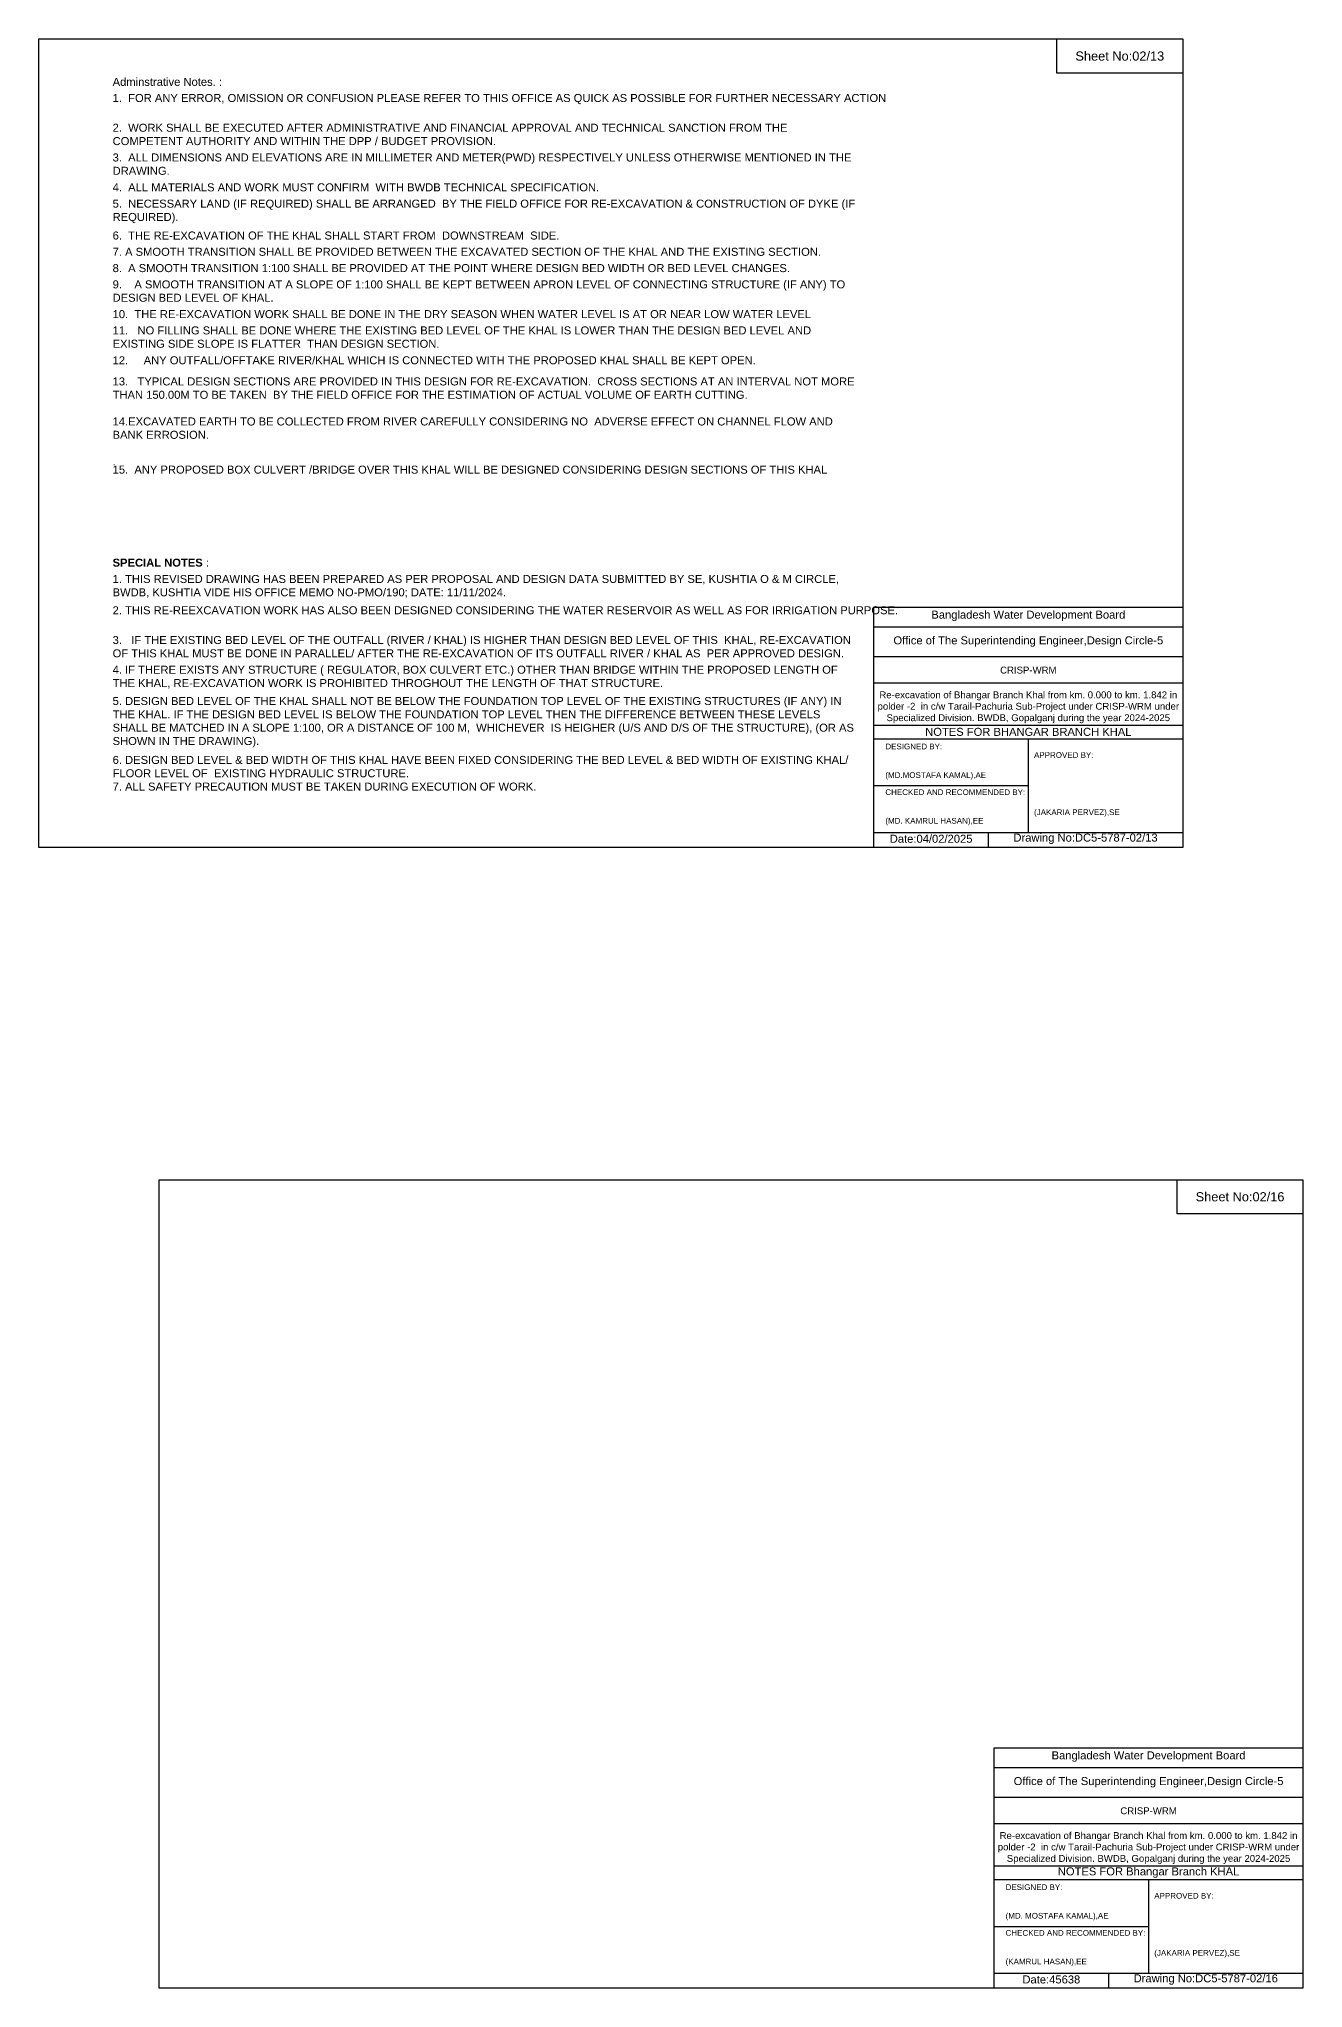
# Model space of a CAD drawing. Header units: inches. Extents: x 91000 to 238000, y -13637 to 0.
# Drawn here: x 110000 to 118841, y -13637 to 0 of the extents above; entities that cross this region are included whole.
import ezdxf

# ---------------------------------------------------------------- set-up
doc = ezdxf.new("R2010")
doc.units = ezdxf.units.IN
doc.header["$LTSCALE"] = 7
doc.header["$MEASUREMENT"] = 0
doc.styles.get("Standard").update_dxf_attribs({"font": 'arial.ttf'})

msp = doc.modelspace()

# ---------------------------------------------------------------- linework, layer by layer
for points in [[(110000, 0), (118000, 0), (118000, -5656), (110000, -5656)], [(117120, 0), (118000, 0), (118000, -240), (117120, -240)], [(110841, -7981), (118841, -7981), (118841, -13637), (110841, -13637)], [(117961, -7981), (118841, -7981), (118841, -8221), (117961, -8221)]]:
    msp.add_lwpolyline(points, close=True)
for points in [[(115840, -5656), (115840, -3976), (118000, -3976)], [(115840, -4112), (118000, -4112)], [(115840, -4320), (118000, -4320)], [(115840, -4504), (118000, -4504)], [(115840, -4800), (118000, -4800)], [(115840, -4896), (118000, -4896)], [(116920, -4896), (116920, -5552)], [(115840, -5224), (116920, -5224)], [(115840, -5552), (118000, -5552)], [(116640, -5552), (116640, -5656)], [(116681, -13637), (116681, -11957), (118841, -11957)], [(116681, -12093), (118841, -12093)], [(116681, -12301), (118841, -12301)], [(116681, -12485), (118841, -12485)], [(116681, -12781), (118841, -12781)], [(116681, -12877), (118841, -12877)], [(117761, -12877), (117761, -13533)], [(116681, -13205), (117761, -13205)], [(116681, -13533), (118841, -13533)], [(117481, -13533), (117481, -13637)]]:
    msp.add_lwpolyline(points)

# ---------------------------------------------------------------- texts
at = {"attachment_point": 5}
for s, insert, char_height in [('Sheet No:02/13', (117560, -120), 64), ('Bangladesh Water Development Board', (116920, -4036), 56), ('Office of The Superintending Engineer,Design Circle-5', (116920, -4216), 56), ('Sheet No:02/16', (118401, -8101), 64), ('Bangladesh Water Development Board', (117761, -12017), 56), ('Office of The Superintending Engineer,Design Circle-5', (117761, -12197), 56)]:
    msp.add_mtext(s, dxfattribs=dict(at, insert=insert, char_height=char_height))
for s, insert, char_height, width, attachment_point in [('Adminstrative Notes. :', (110515, -272), 56, 5200, 1), ('1.  FOR ANY ERROR, OMISSION OR CONFUSION PLEASE REFER TO THIS OFFICE AS QUICK AS POSSIBLE FOR FURTHER NECESSARY ACTION', (110515, -385), 56, 5200, 1), ('2.  WORK SHALL BE EXECUTED AFTER ADMINISTRATIVE AND FINANCIAL APPROVAL AND TECHNICAL SANCTION FROM THE COMPETENT AUTHORITY AND WITHIN THE DPP / BUDGET PROVISION. ', (110515, -593), 56, 5200, 1), ('3.  ALL DIMENSIONS AND ELEVATIONS ARE IN MILLIMETER AND METER(PWD) RESPECTIVELY UNLESS OTHERWISE MENTIONED IN THE DRAWING.', (110515, -801), 56, 5200, 1), ('4.  ALL MATERIALS AND WORK MUST CONFIRM  WITH BWDB TECHNICAL SPECIFICATION.', (110515, -1010), 56, 5200, 1), ('5.  NECESSARY LAND (IF REQUIRED) SHALL BE ARRANGED  BY THE FIELD OFFICE FOR RE-EXCAVATION & CONSTRUCTION OF DYKE (IF REQUIRED).', (110515, -1124), 56, 5200, 1), ('6.  THE RE-EXCAVATION OF THE KHAL SHALL START FROM  DOWNSTREAM  SIDE.', (110515, -1347), 56, 5200, 1), ('7. A SMOOTH TRANSITION SHALL BE PROVIDED BETWEEN THE EXCAVATED SECTION OF THE KHAL AND THE EXISTING SECTION.', (110515, -1461), 56, 5200, 1), ('8.  A SMOOTH TRANSITION 1:100 SHALL BE PROVIDED AT THE POINT WHERE DESIGN BED WIDTH OR BED LEVEL CHANGES.', (110515, -1575), 56, 5200, 1), ('9.    A SMOOTH TRANSITION AT A SLOPE OF 1:100 SHALL BE KEPT BETWEEN APRON LEVEL OF CONNECTING STRUCTURE (IF ANY) TO DESIGN BED LEVEL OF KHAL.', (110515, -1689), 56, 5200, 1), ('10.  THE RE-EXCAVATION WORK SHALL BE DONE IN THE DRY SEASON WHEN WATER LEVEL IS AT OR NEAR LOW WATER LEVEL', (110515, -1897), 56, 5200, 1), ('11.   NO FILLING SHALL BE DONE WHERE THE EXISTING BED LEVEL OF THE KHAL IS LOWER THAN THE DESIGN BED LEVEL AND EXISTING SIDE SLOPE IS FLATTER  THAN DESIGN SECTION.', (110515, -2011), 56, 5200, 1), ('12.     ANY OUTFALL/OFFTAKE RIVER/KHAL WHICH IS CONNECTED WITH THE PROPOSED KHAL SHALL BE KEPT OPEN.', (110515, -2220), 56, 5200, 1), ('13.   TYPICAL DESIGN SECTIONS ARE PROVIDED IN THIS DESIGN FOR RE-EXCAVATION.  CROSS SECTIONS AT AN INTERVAL NOT MORE THAN 150.00M TO BE TAKEN  BY THE FIELD OFFICE FOR THE ESTIMATION OF ACTUAL VOLUME OF EARTH CUTTING. ^J^J14.EXCAVATED EARTH TO BE COLLECTED FROM RIVER CAREFULLY CONSIDERING NO  ADVERSE EFFECT ON CHANNEL FLOW AND BANK ERROSION.^J^J.', (110515, -2368), 56, 5200, 1), ('15.  ANY PROPOSED BOX CULVERT /BRIDGE OVER THIS KHAL WILL BE DESIGNED CONSIDERING DESIGN SECTIONS OF THIS KHAL', (110515, -2985), 56, 5200, 1), ('{\\fArial|b1|i0|c0|p34;SPECIAL NOTES} :', (110515, -3636), 56, 5200, 1), ('1. THIS REVISED DRAWING HAS BEEN PREPARED AS PER PROPOSAL AND DESIGN DATA SUBMITTED BY SE, KUSHTIA O & M CIRCLE, BWDB, KUSHTIA VIDE HIS OFFICE MEMO NO-PMO/190; DATE: 11/11/2024. ', (110515, -3750), 56, 5200, 1), ('2. THIS RE-REEXCAVATION WORK HAS ALSO BEEN DESIGNED CONSIDERING THE WATER RESERVOIR AS WELL AS FOR IRRIGATION PURPOSE.  ', (110515, -3969), 56, 5200, 1), ('3.   IF THE EXISTING BED LEVEL OF THE OUTFALL (RIVER / KHAL) IS HIGHER THAN DESIGN BED LEVEL OF THIS  KHAL, RE-EXCAVATION OF THIS KHAL MUST BE DONE IN PARALLEL/ AFTER THE RE-EXCAVATION OF ITS OUTFALL RIVER / KHAL AS  PER APPROVED DESIGN.^J', (110515, -4177), 56, 5200, 1), ('4. IF THERE EXISTS ANY STRUCTURE ( REGULATOR, BOX CULVERT ETC.) OTHER THAN BRIDGE WITHIN THE PROPOSED LENGTH OF THE KHAL, RE-EXCAVATION WORK IS PROHIBITED THROGHOUT THE LENGTH OF THAT STRUCTURE.', (110515, -4385), 56, 5200, 1), ('CRISP-WRM', (116920, -4416), 48, 2240, 5), ('5. DESIGN BED LEVEL OF THE KHAL SHALL NOT BE BELOW THE FOUNDATION TOP LEVEL OF THE EXISTING STRUCTURES (IF ANY) IN THE KHAL. IF THE DESIGN BED LEVEL IS BELOW THE FOUNDATION TOP LEVEL THEN THE DIFFERENCE BETWEEN THESE LEVELS SHALL BE MATCHED IN A SLOPE 1:100, OR A DISTANCE OF 100 M,  WHICHEVER  IS HEIGHER (U/S AND D/S OF THE STRUCTURE), (OR AS SHOWN IN THE DRAWING).^J', (110515, -4604), 56, 5200, 1), ('Re-excavation of Bhangar Branch Khal from km. 0.000 to km. 1.842 in polder -2  in c/w Tarail-Pachuria Sub-Project under CRISP-WRM under Specialized Division. BWDB, Gopalganj during the year 2024-2025', (116920, -4676), 48, 2160, 5), ('NOTES FOR BHANGAR BRANCH KHAL', (116920, -4848), 56, 2240, 5), ('6. DESIGN BED LEVEL & BED WIDTH OF THIS KHAL HAVE BEEN FIXED CONSIDERING THE BED LEVEL & BED WIDTH OF EXISTING KHAL/ FLOOR LEVEL OF  EXISTING HYDRAULIC STRUCTURE.\\P7. ALL SAFETY PRECAUTION MUST BE TAKEN DURING EXECUTION OF WORK.', (110515, -5016), 56, 5200, 1), ('DESIGNED BY:^J^J^J(MD.MOSTAFA KAMAL),AE', (115920, -5056), 40, 1120, 4), ('APPROVED BY:^J^J^J^J^J^J(JAKARIA PERVEZ),SE', (116960, -5216), 40, 1120, 4), ('CHECKED AND RECOMMENDED BY:^J^J^J(MD. KAMRUL HASAN),EE', (115920, -5376), 40, 1120, 4), ('Date:04/02/2025', (116240, -5596), 56, 1120, 5), ('Drawing No:DC5-5787-02/13', (117320, -5596), 56, 1760, 5), ('CRISP-WRM', (117761, -12397), 48, 2240, 5), ('Re-excavation of Bhangar Branch Khal from km. 0.000 to km. 1.842 in polder -2  in c/w Tarail-Pachuria Sub-Project under CRISP-WRM under Specialized Division. BWDB, Gopalganj during the year 2024-2025', (117761, -12657), 48, 2160, 5), ('NOTES FOR Bhangar Branch KHAL', (117761, -12829), 56, 2240, 5), ('DESIGNED BY:^J^J^J(MD. MOSTAFA KAMAL),AE', (116761, -13037), 40, 1120, 4), ('APPROVED BY:^J^J^J^J^J^J(JAKARIA PERVEZ),SE', (117801, -13197), 40, 1120, 4), ('CHECKED AND RECOMMENDED BY:^J^J^J(KAMRUL HASAN),EE', (116761, -13357), 40, 1120, 4), ('Date:45638', (117081, -13577), 56, 1120, 5), ('Drawing No:DC5-5787-02/16', (118161, -13577), 56, 1760, 5)]:
    msp.add_mtext(s, dxfattribs=dict(insert=insert, char_height=char_height, width=width, attachment_point=attachment_point))

doc.saveas('drawing.dxf')
